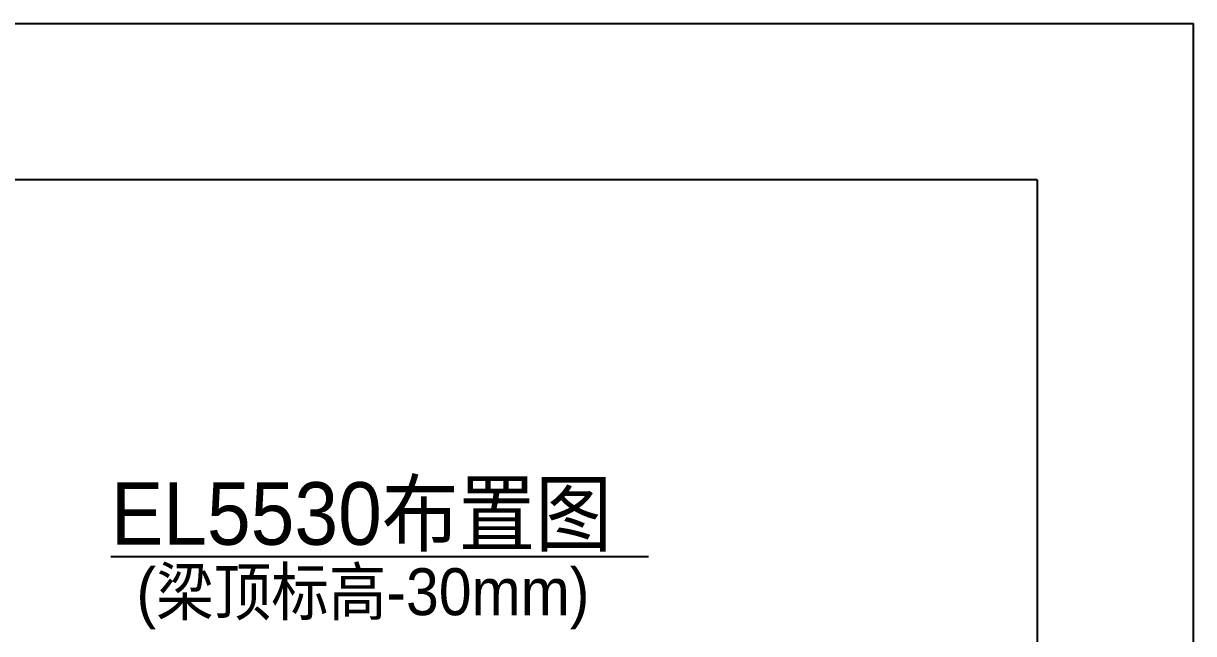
# Model space of a CAD drawing. Header units: millimetres. Extents: x 0 to 594, y 0 to 420.
# Drawn here: x 519.1 to 594, y 381 to 420 of the extents above; entities that cross this region are included whole.
import ezdxf

# ---------------------------------------------------------------- set-up
doc = ezdxf.new("R2010")
doc.units = ezdxf.units.MM
doc.header["$MEASUREMENT"] = 0
doc.linetypes.add('XKITLINE00', pattern=[0])
doc.layers.add('view', color=7, linetype='Continuous')
doc.styles.add('STYLE_1', font='arial.ttf', dxfattribs={"height": 0.2})

# ---------------------------------------------------------------- blocks, each defined once
blk = doc.blocks.new('*D0')
at = {"color": 1, "linetype": 'XKITLINE00'}
for p in [(0, 420), (594, 0)]:
    blk.add_line(p, (594, 420), dxfattribs=at)
at = {"color": 0, "linetype": 'XKITLINE00'}
for q in [(25, 410), (584, 10)]:
    blk.add_line((584, 410), q, dxfattribs=at)
blk = doc.blocks.new('*D2994')
at = {"layer": 'view', "color": 1, "linetype": 'XKITLINE00'}
blk.add_line((1691.169, 1925.074), (1725.557, 1925.074), dxfattribs=at)
at = {"layer": 'view', "color": 1, "style": 'STYLE_1', "width": 0.9}
for s, height, p in [('EL5530布置图', 4, (1691.169, 1925.824)), ('(梁顶标高-30mm)', 3, (1692.81, 1921.324))]:
    blk.add_text(s, height=height, dxfattribs=at).set_placement(p)

msp = doc.modelspace()

# ---------------------------------------------------------------- block references
msp.add_blockref('*D0', (0, 0))
at = {"layer": 'view'}
msp.add_blockref('*D2994', (-1166.435, -1539.151), dxfattribs=at)

doc.saveas('drawing.dxf')
